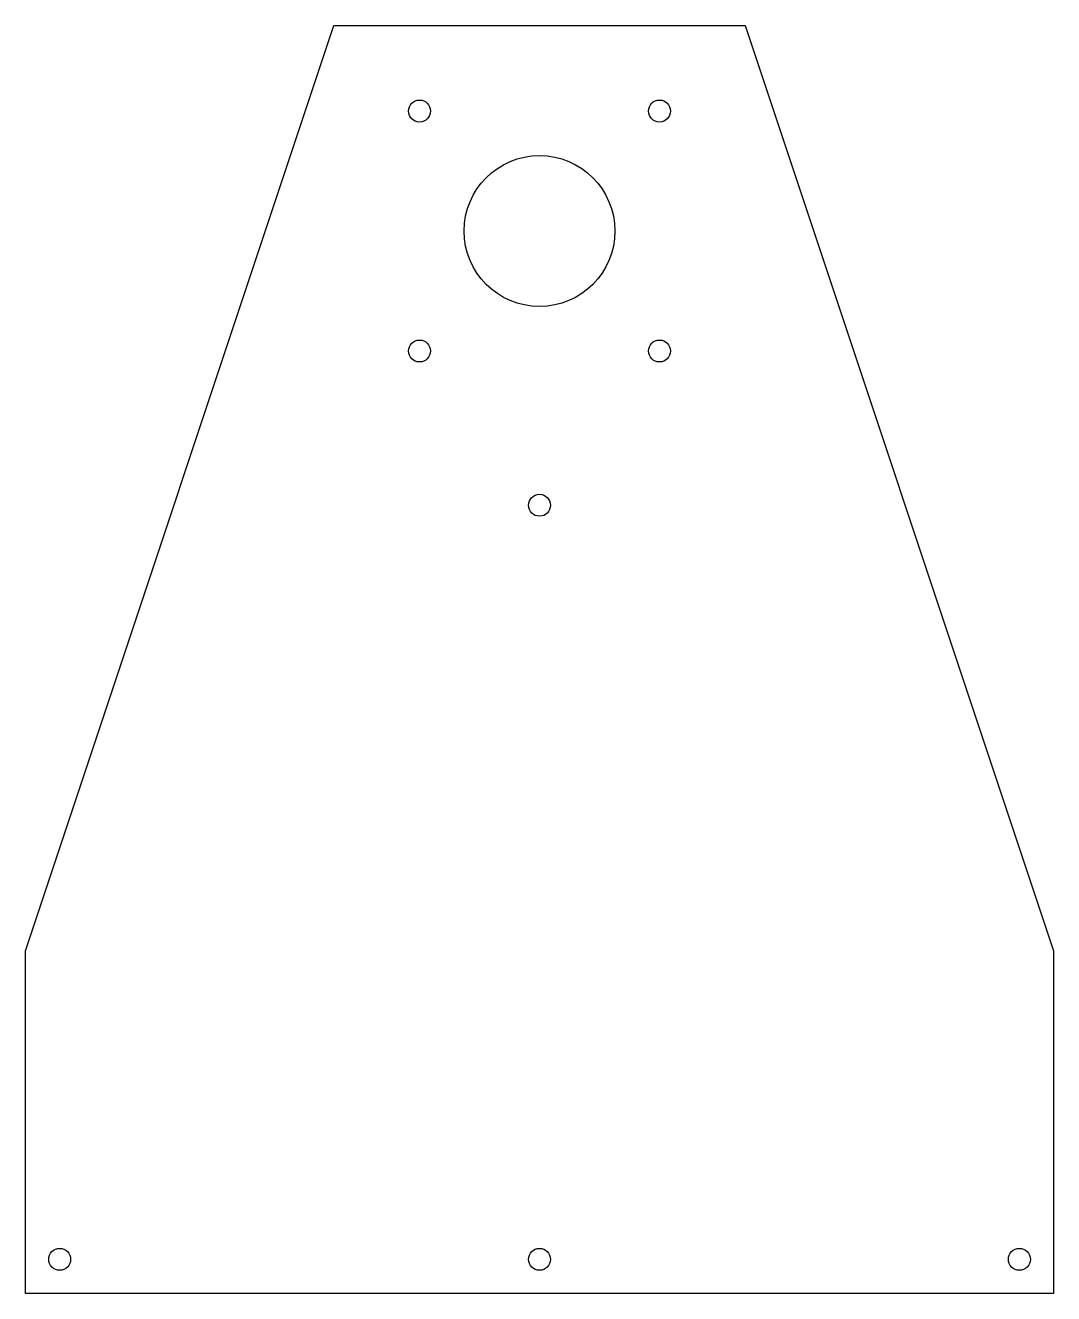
# Model space of a CAD drawing. Extents: x 0 to 5.91, y 0 to 7.28.
import ezdxf

# ---------------------------------------------------------------- set-up
doc = ezdxf.new("R2010")
doc.units = 0
doc.header["$MEASUREMENT"] = 0
doc.layers.add('VISIBLE', color=7, linetype='CONTINUOUS')

msp = doc.modelspace()

# ---------------------------------------------------------------- linework, layer by layer
at = {"layer": 'VISIBLE'}
for p, q in [((1.7717, 7.2835), (4.1339, 7.2835)), ((4.1339, 7.2835), (5.9055, 1.9685)), ((0, 1.9685), (1.7717, 7.2835)), ((0, 0), (0, 1.9685)), ((5.9055, 1.9685), (5.9055, 0)), ((5.9055, 0), (0, 0))]:
    msp.add_line(p, q, dxfattribs=at)
for centre, radius in [((2.2638, 6.7913), 0.063), ((3.6417, 6.7913), 0.063), ((2.9528, 6.1024), 0.4331), ((2.2638, 5.4134), 0.063), ((3.6417, 5.4134), 0.063), ((2.9528, 4.5276), 0.063), ((0.1969, 0.1969), 0.063), ((2.9528, 0.1969), 0.063), ((5.7087, 0.1969), 0.063)]:
    msp.add_circle(centre, radius, dxfattribs=at)

doc.saveas('drawing.dxf')
